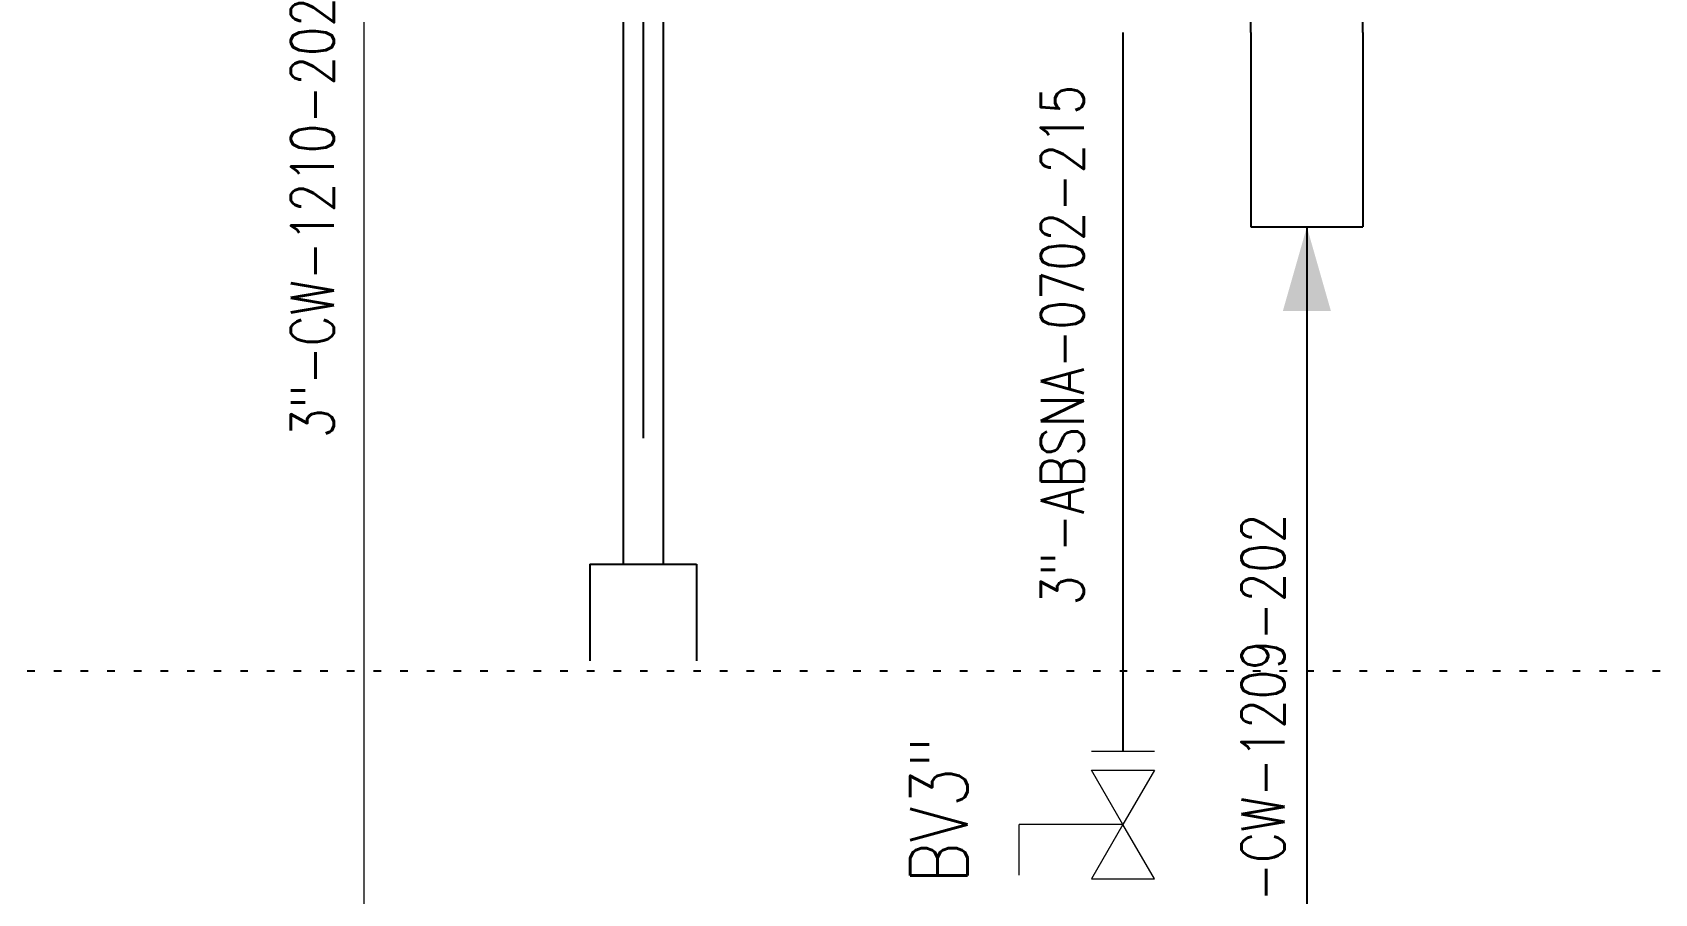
# Model space of a CAD drawing. Extents: x -29512 to 147477, y -5232 to 39709.
# Drawn here: x 140817.8 to 140839.11, y 10715.53 to 10726.84 of the extents above; entities that cross this region are included whole.
import ezdxf
from ezdxf.enums import TextEntityAlignment as Align

# ---------------------------------------------------------------- set-up
doc = ezdxf.new("R2010")
doc.units = 0
doc.linetypes.add('DASHDOT', pattern=[25.4, 12.7, -6.35, 0, -6.35])
doc.linetypes.add('DOTTED', pattern=[0.25, 0, -0.25])
doc.layers.get('0').update_dxf_attribs({"linetype": 'CONTINUOUS'})
for name, color, linetype in [('6', 6, 'DASHDOT'), ('DIMENSION', 3, 'CONTINUOUS'), ('HATCH', 4, 'CONTINUOUS'), ('NUVOLA', 6, 'CONTINUOUS'), ('S', 7, 'CONTINUOUS')]:
    doc.layers.add(name, color=color, linetype=linetype)
doc.layers.add('FITTING', color=7, linetype='CONTINUOUS', lineweight=13)
doc.layers.add('TAG', color=140, linetype='CONTINUOUS', lineweight=13)
doc.styles.add('Romans100', font='romans.shx', dxfattribs={"width": 0.8, "height": 200})
doc.styles.add('S25', font='SIMPLEX', dxfattribs={"width": 0.8, "height": 0.25})

# ---------------------------------------------------------------- blocks, each defined once
blk = doc.blocks.new('UeY515')
at = {"layer": '6', "color": 7}
for p, q in [((20.304, 16.769), (20.304, 21.259)), ((17.363, 16.769), (17.363, 19.111))]:
    blk.add_line(p, q, dxfattribs=at)

msp = doc.modelspace()

# ---------------------------------------------------------------- linework, layer by layer
at = {"color": 6, "lineweight": 20}
msp.add_line((140822.1541, 10731.1821), (140822.1541, 10709.1355), dxfattribs=at)
at = {"color": 7, "lineweight": 20}
for p in [(140830.7598, 10715.7714), (140832.1252, 10716.4369)]:
    msp.add_line(p, (140830.7598, 10716.4369), dxfattribs=at)
at = {"layer": '6', "color": 7}
msp.add_line((140825.824, 10734.209), (140825.824, 10718.4553), dxfattribs=at)
at = {"layer": '6', "color": 5, "linetype": 'Continuous', "ltscale": 5}
for p, q in [((140833.8056, 10726.8399), (140833.8056, 10724.2848)), ((140835.2759, 10726.8399), (140835.2759, 10724.2848)), ((140833.8056, 10724.2848), (140835.2759, 10724.2848)), ((140834.5407, 10724.2848), (140834.5407, 10707.6977))]:
    msp.add_line(p, q, dxfattribs=at)
msp.add_solid([(140834.5407, 10724.2848), (140834.8554, 10723.1832), (140834.226, 10723.1832)], dxfattribs=at)
at = {"layer": 'DIMENSION', "color": 7, "linetype": 'ByBlock', "ltscale": 0.5}
for p, q in [((140825.5614, 10734.209), (140825.5614, 10719.8556)), ((140826.0865, 10734.209), (140826.0865, 10719.8556))]:
    msp.add_line(p, q, dxfattribs=at)
at = {"layer": 'DIMENSION', "color": 7}
for p, q in [((140825.1239, 10719.8556), (140826.5241, 10719.8556)), ((140825.124, 10719.8556), (140826.524, 10719.8556))]:
    msp.add_line(p, q, dxfattribs=at)
at = {"layer": 'DIMENSION', "color": 7, "linetype": 'DASHDOT', "ltscale": 0.1}
for p, q in [((140825.1239, 10719.8556), (140825.1239, 10718.4553)), ((140825.124, 10719.8556), (140825.124, 10718.4556)), ((140826.524, 10719.8556), (140826.524, 10718.4556)), ((140826.5241, 10719.8556), (140826.5241, 10718.4553))]:
    msp.add_line(p, q, dxfattribs=at)
at = {"layer": 'FITTING', "lineweight": 20}
msp.add_line((140831.7131, 10717.3981), (140832.5374, 10717.3981), dxfattribs=at)
for points in [[(140832.1252, 10716.4369), (140831.7131, 10717.1507), (140832.5374, 10717.1507)], [(140832.1252, 10716.4369), (140831.7131, 10715.723), (140832.5374, 10715.723)]]:
    msp.add_lwpolyline(points, close=True, dxfattribs=at)
at = {"layer": 'HATCH', "color": 7, "linetype": 'DOTTED'}
msp.add_line((140799.882, 10718.4556), (140905.1961, 10718.4556), dxfattribs=at)
at = {"layer": 'NUVOLA', "color": 1}
msp.add_line((140832.1252, 10726.8408), (140832.1252, 10717.3981), dxfattribs=at)

# ---------------------------------------------------------------- block references
at = {"layer": 'HATCH', "color": 7, "xscale": 0.5, "yscale": 0.5, "zscale": 0.5}
msp.add_blockref('UeY515', (140825.1239, 10718.4553), dxfattribs=at)

# ---------------------------------------------------------------- texts
at = {"layer": 'S', "color": 2, "style": 'S25', "width": 0.8}
for s, p in [('3"-CW-1210-202', (140821.7615, 10727.3038)), ('3"-ABSNA-0702-215', (140831.609, 10726.1491)), ('3"-CW-1209-202', (140834.2462, 10720.5187))]:
    msp.add_text(s, height=0.5646, rotation=90, dxfattribs=at).set_placement(p, align=Align.RIGHT)
at = {"layer": 'TAG', "color": 6, "lineweight": 20, "insert": (140829.7066, 10716.6274), "char_height": 0.75, "width": 7.302947, "attachment_point": 5, "rotation": 90, "style": 'Romans100'}
msp.add_mtext('{BV3"}', dxfattribs=at)

doc.saveas('drawing.dxf')
